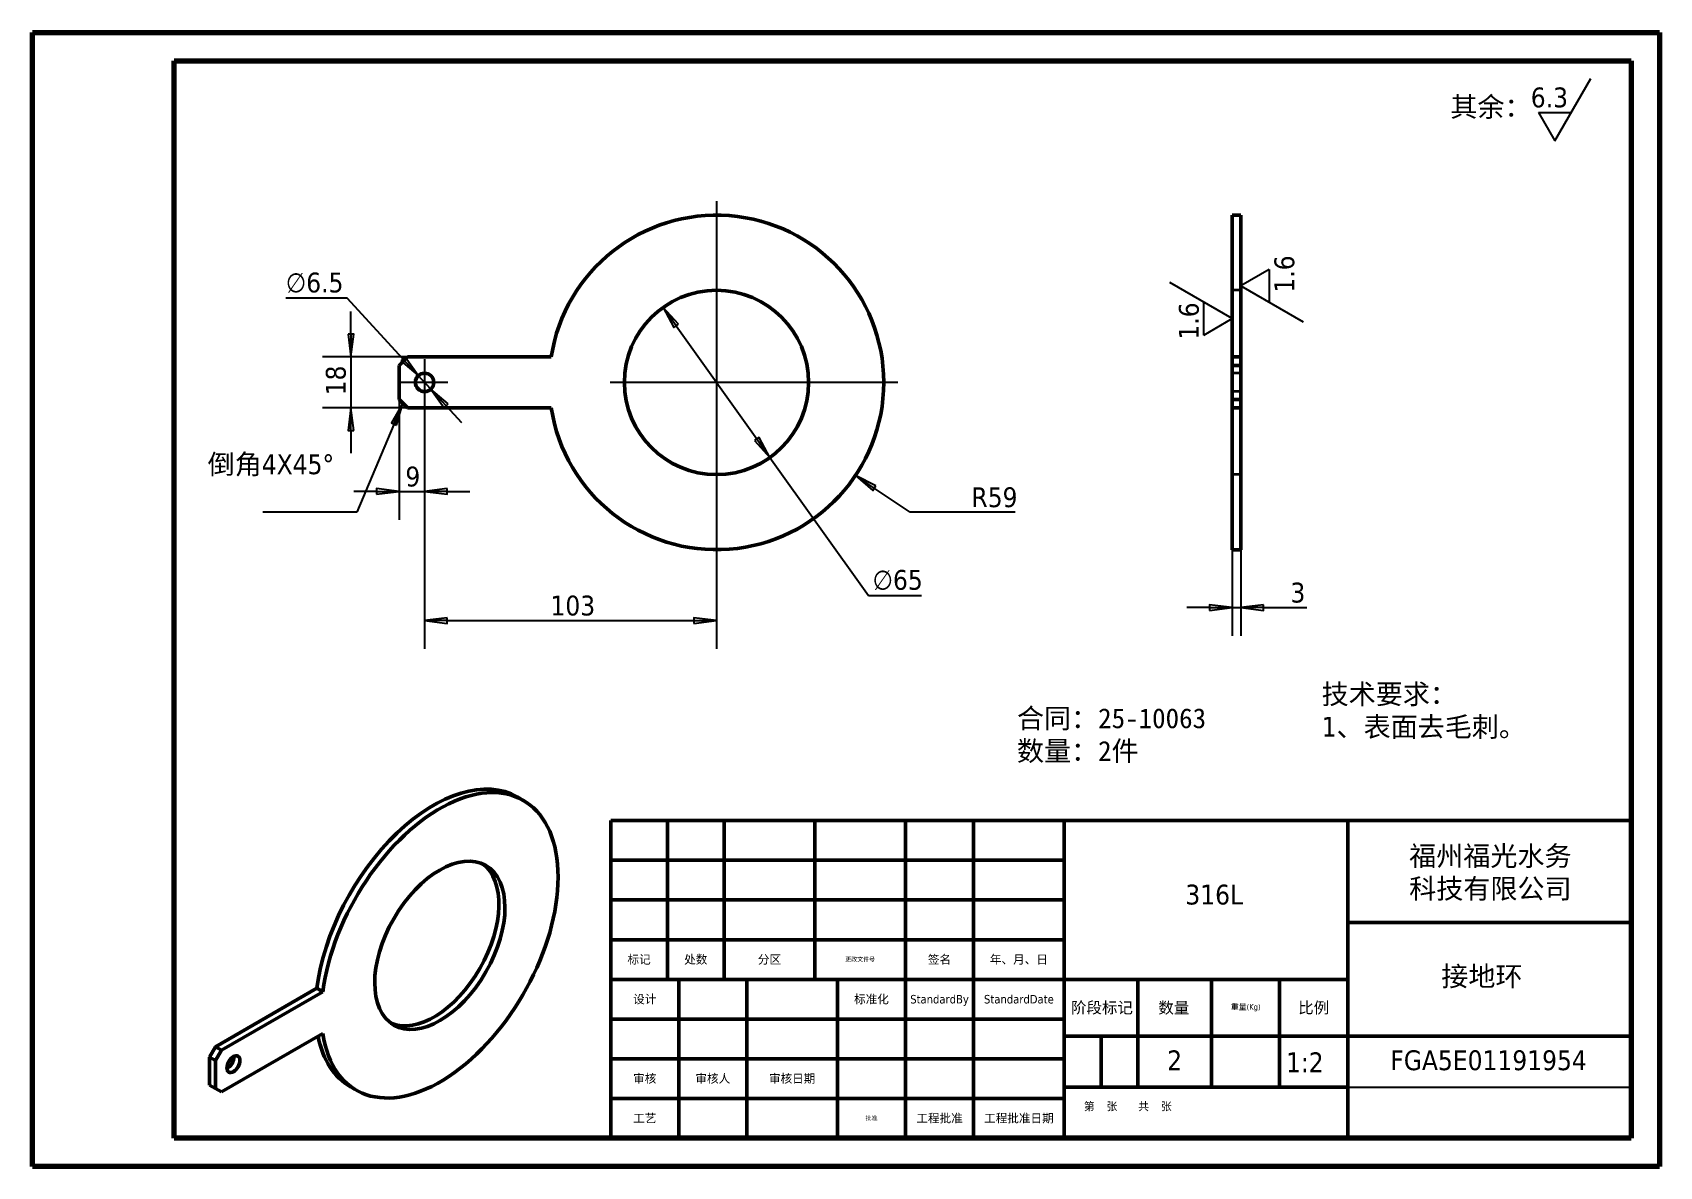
# Model space of a CAD drawing. Header units: millimetres. Extents: x 10 to 584, y 10 to 410.
import ezdxf
from ezdxf.enums import TextEntityAlignment as Align

# ---------------------------------------------------------------- set-up
doc = ezdxf.new("R2010")
doc.units = ezdxf.units.MM
doc.header["$LTSCALE"] = 2
for name, color, linetype, lineweight in [('中心标记 (ISO)', 7, 'Continuous', 25), ('可见 (ISO)', 7, 'Continuous', 50), ('图框 (ISO)', 7, 'Continuous', 70), ('尺寸 (ISO)', 7, 'Continuous', 25), ('标题 (ISO)', 7, 'Continuous', 50), ('符号 (ISO)', 7, 'Continuous', 25), ('隐藏 (ISO)', 7, 'Continuous', 35)]:
    doc.layers.add(name, color=color, linetype=linetype, lineweight=lineweight)
doc.styles.add('注释文本 (ISO)', font='tahoma.ttf')
doc.dimstyles.new('默认 (GB)', dxfattribs={"dimscale": 2, "dimtxt": 3.5, "dimasz": 4, "dimexe": 5, "dimexo": 0, "dimgap": 0.75, "dimtad": 1, "dimtoh": 1, "dimrnd": 1e-08, "dimdsep": 46, "dimtxsty": '注释文本 (ISO)', "dimblk": 'Filled-1', "dimcen": 0.09, "dimdle": 10, "dimclrd": 256, "dimclre": 256, "dimclrt": 256, "dimaunit": 1, "dimadec": 3, "dimazin": 2, "dimtfac": 1, "dimtmove": 0, "dimatfit": 3, "dimldrblk": 'Filled-1', "dimfxl": 1, "dimtolj": 1, "dimtzin": 0, "dimlwd": -1, "dimlwe": -1, "dimarcsym": 0})
doc.dimstyles.new('默认 - 类型 1 (GB)$7', dxfattribs={"dimscale": 2, "dimtxt": 3.5, "dimasz": 4, "dimexe": 5, "dimexo": 0, "dimgap": 0.75, "dimtad": 1, "dimrnd": 1e-08, "dimdsep": 46, "dimtxsty": '注释文本 (ISO)', "dimblk": 'Filled-1', "dimcen": 0.09, "dimdle": 10, "dimclrd": 256, "dimclre": 256, "dimclrt": 256, "dimaunit": 1, "dimadec": 3, "dimazin": 2, "dimtfac": 1, "dimtmove": 0, "dimatfit": 3, "dimldrblk": 'Filled-1', "dimfxl": 1, "dimtolj": 1, "dimtzin": 0, "dimlwd": -1, "dimlwe": -1, "dimarcsym": 0})

# ---------------------------------------------------------------- blocks, each defined once
blk = doc.blocks.new('图框 1')
at = {"layer": '图框 (ISO)'}
for p, q in [((5, 205), (292, 205)), ((5, 5), (5, 205)), ((292, 205), (292, 5)), ((30, 200), (287, 200)), ((30, 10), (30, 200)), ((287, 200), (287, 10)), ((287, 10), (30, 10)), ((292, 5), (5, 5))]:
    blk.add_line(p, q, dxfattribs=at)
blk = doc.blocks.new('表面粗糙度标识符号1')
at = {"layer": '符号 (ISO)'}
for p, q in [((273.57, 185.9), (279.92, 196.9)), ((270.68, 190.9), (273.57, 185.9)), ((270.68, 190.9), (276.46, 190.9))]:
    blk.add_line(p, q, dxfattribs=at)
at = {"layer": '符号 (ISO)', "insert": (269.3, 191.74), "char_height": 3.5, "attachment_point": 7, "style": '注释文本 (ISO)'}
blk.add_mtext('6.3', dxfattribs=at)
blk = doc.blocks.new('Filled-1')
at = {"color": 0}
for p, q in [((0, 0), (-1, 0.125)), ((-1, 0.125), (-1, -0.125)), ((-1, 0), (0, 0)), ((-1, -0.125), (0, 0))]:
    blk.add_line(p, q, dxfattribs=at)
at = {"color": 0, "flags": 128}
blk.add_lwpolyline([(-1, -0.125), (0, 0), (-1, 0.125), (-1, -0.125)], dxfattribs=at)
at = {"color": 0}
blk.add_solid([(-1, -0.125), (0, 0), (-1, 0.125), (-1, -0.125)], dxfattribs=at)
blk = doc.blocks.new('表面粗糙度标识符号2')
at = {"layer": '符号 (ISO)'}
for p, q in [((223.16, 163.21), (218.16, 160.32)), ((223.16, 163.21), (223.16, 157.43)), ((218.16, 160.32), (229.16, 153.97))]:
    blk.add_line(p, q, dxfattribs=at)
at = {"layer": '符号 (ISO)', "insert": (227.64, 159.13), "char_height": 3.5, "attachment_point": 7, "rotation": 90, "style": '注释文本 (ISO)'}
blk.add_mtext('1.6', dxfattribs=at)
blk = doc.blocks.new('表面粗糙度标识符号3')
at = {"layer": '符号 (ISO)'}
for p, q in [((216.64, 154.54), (205.64, 160.89)), ((211.64, 151.65), (211.64, 157.43)), ((211.64, 151.65), (216.64, 154.54))]:
    blk.add_line(p, q, dxfattribs=at)
at = {"layer": '符号 (ISO)', "insert": (210.79, 150.84), "char_height": 3.5, "attachment_point": 7, "rotation": 90, "style": '注释文本 (ISO)'}
blk.add_mtext('1.6', dxfattribs=at)
blk = doc.blocks.new('*D10')
at = {"layer": 'Defpoints', "color": 0, "transparency": 16777216}
for p in [(433.3, 227.57), (436.3, 227.57), (433.3, 207.15)]:
    blk.add_point(p, dxfattribs=at)
at = {"layer": '尺寸 (ISO)', "transparency": 16777216}
for p, q in [((433.3, 227.57), (433.3, 197.15)), ((436.3, 227.57), (436.3, 197.15)), ((425.3, 207.15), (417.3, 207.15)), ((433.3, 207.15), (436.3, 207.15)), ((444.3, 207.15), (459.55, 207.15))]:
    blk.add_line(p, q, dxfattribs=at)
at = {"layer": '尺寸 (ISO)', "transparency": 16777216, "xscale": 8, "yscale": 8, "zscale": 8}
blk.add_blockref('Filled-1', (433.3, 207.15), dxfattribs=at)
at = {"layer": '尺寸 (ISO)', "transparency": 16777216, "xscale": 8, "yscale": 8, "zscale": 8, "rotation": 180}
blk.add_blockref('Filled-1', (436.3, 207.15), dxfattribs=at)
at = {"layer": '尺寸 (ISO)', "transparency": 16777216, "insert": (453.8, 215.94), "char_height": 7, "attachment_point": 1, "style": '注释文本 (ISO)'}
blk.add_mtext('\\A1;3', dxfattribs=at)
blk = doc.blocks.new('*D11')
at = {"layer": 'Defpoints', "color": 0, "transparency": 16777216}
for p in [(232.45, 313.04), (270.17, 260.11)]:
    blk.add_point(p, dxfattribs=at)
at = {"layer": '尺寸 (ISO)', "transparency": 16777216}
for p, q in [((237.1, 306.53), (265.53, 266.62)), ((270.17, 260.11), (304.88, 211.4)), ((304.88, 211.4), (323.6, 211.4))]:
    blk.add_line(p, q, dxfattribs=at)
at = {"layer": '尺寸 (ISO)', "transparency": 16777216, "xscale": 8, "yscale": 8, "zscale": 8}
for p, rotation in [((232.45, 313.04), 125.4730912215702), ((270.17, 260.11), 305.4730912215702)]:
    blk.add_blockref('Filled-1', p, dxfattribs=dict(at, rotation=rotation))
at = {"layer": '尺寸 (ISO)', "transparency": 16777216, "insert": (306.38, 220.44), "char_height": 7, "attachment_point": 1, "style": '注释文本 (ISO)'}
blk.add_mtext('\\A1;∅65', dxfattribs=at)
blk = doc.blocks.new('*D12')
at = {"layer": 'Defpoints', "color": 0, "transparency": 16777216}
for p in [(251.31, 286.57), (300.34, 253.75)]:
    blk.add_point(p, dxfattribs=at)
at = {"layer": '尺寸 (ISO)', "transparency": 16777216}
for p, q in [((319.69, 240.79), (306.98, 249.29)), ((356.64, 240.79), (319.69, 240.79))]:
    blk.add_line(p, q, dxfattribs=at)
at = {"layer": '尺寸 (ISO)', "transparency": 16777216, "xscale": 8, "yscale": 8, "zscale": 8, "rotation": 146.1911692780067}
blk.add_blockref('Filled-1', (300.34, 253.75), dxfattribs=at)
at = {"layer": '尺寸 (ISO)', "transparency": 16777216, "insert": (341.26, 249.58), "char_height": 7, "attachment_point": 1, "style": '注释文本 (ISO)'}
blk.add_mtext('\\A1;R59', dxfattribs=at)
blk = doc.blocks.new('*D13')
at = {"layer": 'Defpoints', "color": 0, "transparency": 16777216}
for p in [(148.31, 286.57), (251.31, 286.57), (251.31, 202.57)]:
    blk.add_point(p, dxfattribs=at)
at = {"layer": '尺寸 (ISO)', "transparency": 16777216}
for p, q in [((148.31, 286.57), (148.31, 192.57)), ((251.31, 286.57), (251.31, 192.57)), ((156.31, 202.57), (243.31, 202.57))]:
    blk.add_line(p, q, dxfattribs=at)
at = {"layer": '尺寸 (ISO)', "transparency": 16777216, "xscale": 8, "yscale": 8, "zscale": 8, "rotation": 180}
blk.add_blockref('Filled-1', (148.31, 202.57), dxfattribs=at)
at = {"layer": '尺寸 (ISO)', "transparency": 16777216, "xscale": 8, "yscale": 8, "zscale": 8}
blk.add_blockref('Filled-1', (251.31, 202.57), dxfattribs=at)
at = {"layer": '尺寸 (ISO)', "transparency": 16777216, "insert": (192.73, 211.37), "char_height": 7, "attachment_point": 1, "style": '注释文本 (ISO)'}
blk.add_mtext('\\A1;103', dxfattribs=at)
blk = doc.blocks.new('*D14')
at = {"layer": 'Defpoints', "color": 0, "transparency": 16777216}
for p in [(148.31, 286.57), (139.31, 280.57), (148.31, 248.1)]:
    blk.add_point(p, dxfattribs=at)
at = {"layer": '尺寸 (ISO)', "transparency": 16777216}
for p, q in [((148.31, 286.57), (148.31, 238.1)), ((139.31, 280.57), (139.31, 238.1)), ((131.31, 248.1), (123.31, 248.1)), ((139.31, 248.1), (148.31, 248.1)), ((156.31, 248.1), (164.31, 248.1))]:
    blk.add_line(p, q, dxfattribs=at)
at = {"layer": '尺寸 (ISO)', "transparency": 16777216, "xscale": 8, "yscale": 8, "zscale": 8}
blk.add_blockref('Filled-1', (139.31, 248.1), dxfattribs=at)
at = {"layer": '尺寸 (ISO)', "transparency": 16777216, "xscale": 8, "yscale": 8, "zscale": 8, "rotation": 180}
blk.add_blockref('Filled-1', (148.31, 248.1), dxfattribs=at)
at = {"layer": '尺寸 (ISO)', "transparency": 16777216, "insert": (141.54, 256.87), "char_height": 7, "attachment_point": 1, "style": '注释文本 (ISO)'}
blk.add_mtext('\\A1;9', dxfattribs=at)
blk = doc.blocks.new('*D15')
at = {"layer": 'Defpoints', "color": 0, "transparency": 16777216}
for p in [(142.31, 295.57), (122.31, 277.57), (142.31, 277.57)]:
    blk.add_point(p, dxfattribs=at)
at = {"layer": '尺寸 (ISO)', "transparency": 16777216}
for p, q in [((122.31, 303.57), (122.31, 311.57)), ((142.31, 295.57), (112.31, 295.57)), ((122.31, 295.57), (122.31, 277.57)), ((142.31, 277.57), (112.31, 277.57)), ((122.31, 269.57), (122.31, 261.57))]:
    blk.add_line(p, q, dxfattribs=at)
at = {"layer": '尺寸 (ISO)', "transparency": 16777216, "xscale": 8, "yscale": 8, "zscale": 8}
for p, rotation in [((122.31, 295.57), 270), ((122.31, 277.57), 90)]:
    blk.add_blockref('Filled-1', p, dxfattribs=dict(at, rotation=rotation))
at = {"layer": '尺寸 (ISO)', "transparency": 16777216, "insert": (113.49, 282.02), "char_height": 7, "attachment_point": 1, "rotation": 90, "style": '注释文本 (ISO)'}
blk.add_mtext('\\A1;18', dxfattribs=at)
blk = doc.blocks.new('*D16')
at = {"layer": 'Defpoints', "color": 0, "transparency": 16777216}
for p in [(146.11, 288.97), (150.51, 284.18)]:
    blk.add_point(p, dxfattribs=at)
at = {"layer": '尺寸 (ISO)', "transparency": 16777216}
for p, q in [((120.99, 316.29), (99.36, 316.29)), ((140.7, 294.86), (120.99, 316.29)), ((150.51, 284.18), (146.11, 288.97)), ((155.93, 278.29), (161.34, 272.4))]:
    blk.add_line(p, q, dxfattribs=at)
at = {"layer": '尺寸 (ISO)', "transparency": 16777216, "xscale": 8, "yscale": 8, "zscale": 8}
for p, rotation in [((146.11, 288.97), 312.5964658239548), ((150.51, 284.18), 132.5964658239548)]:
    blk.add_blockref('Filled-1', p, dxfattribs=dict(at, rotation=rotation))
at = {"layer": '尺寸 (ISO)', "transparency": 16777216, "insert": (99.36, 325.33), "char_height": 7, "attachment_point": 1, "style": '注释文本 (ISO)'}
blk.add_mtext('\\A1;∅6.5', dxfattribs=at)

msp = doc.modelspace()

# ---------------------------------------------------------------- linework, layer by layer
msp.add_line((474, 38), (574, 38))
at = {"layer": '中心标记 (ISO)', "linetype": 'Continuous'}
for p, q in [((251.315, 350.575), (251.315, 222.575)), ((251.315, 324.075), (251.315, 249.075)), ((148.315, 294.825), (148.315, 278.325)), ((156.565, 286.575), (140.065, 286.575)), ((288.815, 286.575), (213.815, 286.575)), ((315.315, 286.575), (246.315, 286.575))]:
    msp.add_line(p, q, dxfattribs=at)
at = {"layer": '可见 (ISO)'}
for p, q in [((433.295, 295.575), (433.295, 345.575)), ((436.295, 345.575), (433.295, 345.575)), ((436.295, 295.575), (436.295, 345.575)), ((139.315, 292.575), (142.315, 295.575)), ((193.005, 295.575), (142.315, 295.575)), ((433.295, 295.575), (433.295, 292.575)), ((436.295, 295.575), (433.295, 295.575)), ((436.295, 292.575), (436.295, 295.575)), ((139.315, 292.575), (139.315, 280.575)), ((433.295, 292.575), (433.295, 280.575)), ((433.295, 292.575), (436.295, 292.575)), ((436.295, 292.575), (436.295, 280.575)), ((142.315, 277.575), (139.315, 280.575)), ((142.315, 277.575), (193.005, 277.575)), ((433.295, 280.575), (433.295, 277.575)), ((436.295, 280.575), (433.295, 280.575)), ((433.295, 277.575), (436.295, 277.575)), ((433.295, 227.575), (433.295, 277.575)), ((436.295, 277.575), (436.295, 280.575)), ((436.295, 227.575), (436.295, 277.575)), ((436.295, 227.575), (433.295, 227.575)), ((183.142, 139.152), (181.02, 140.374)), ((110.346, 72.86), (74.503, 52.219)), ((112.468, 71.638), (76.624, 50.997)), ((112.468, 71.638), (110.346, 72.86)), ((74.503, 52.219), (72.381, 48.544)), ((76.624, 50.997), (74.503, 52.219)), ((76.624, 36.281), (112.468, 56.922)), ((72.381, 48.544), (72.381, 38.734)), ((72.381, 48.544), (74.503, 47.323)), ((74.503, 47.323), (76.624, 50.997)), ((74.503, 47.323), (74.503, 37.512)), ((72.381, 38.734), (74.503, 37.503)), ((74.503, 37.512), (72.381, 38.734)), ((76.624, 36.281), (74.503, 37.512)), ((74.503, 37.503), (76.624, 36.281)), ((124.256, 36.895), (122.134, 38.117))]:
    msp.add_line(p, q, dxfattribs=at)
for centre, radius in [((251.315, 286.575), 32.5), ((148.315, 286.575), 3.25)]:
    msp.add_circle(centre, radius, dxfattribs=at)
msp.add_arc((251.315, 286.575), 59, 188.77429, 171.22571, dxfattribs=at)
for centre, major_axis, start_param, end_param in [((151.577, 89.245), (29.443, 51.128), 0, 2.2011205), ((153.699, 88.024), (-29.443, -51.128), 5.6489937, 11.6258985), ((151.577, 89.245), (-16.219, -28.164), 0.0651917, 3.0764009), ((151.577, 89.245), (-29.443, -51.128), 5.7004719, 6.2831853), ((78.745, 47.304), (1.622, 2.816), 3.8510939, 5.5736841)]:
    msp.add_ellipse(centre, major_axis=major_axis, ratio=0.5780931, start_param=start_param, end_param=end_param, dxfattribs=at)
for centre, major_axis in [((153.699, 88.024), (-16.219, -28.164)), ((80.867, 46.082), (-1.622, -2.816))]:
    msp.add_ellipse(centre, major_axis=major_axis, ratio=0.5780931, dxfattribs=at)
at = {"layer": '标题 (ISO)'}
for p, q in [((584, 10), (584, 132.965)), ((214, 132), (574, 132)), ((214, 20), (214, 132)), ((234, 76), (234, 132)), ((254, 76), (254, 132)), ((286, 76), (286, 132)), ((318, 76), (318, 132)), ((342, 76), (342, 132)), ((374, 132), (374, 20)), ((474, 132), (474, 20)), ((574, 132), (574, 20)), ((214, 118), (374, 118)), ((214, 104), (374, 104)), ((474, 96), (574, 96)), ((214, 90), (374, 90)), ((214, 76), (374, 76)), ((238, 20), (238, 76)), ((262, 20), (262, 76)), ((294, 20), (294, 76)), ((318, 20), (318, 76)), ((342, 20), (342, 76)), ((374, 76), (474, 76)), ((400, 56), (400, 76)), ((426, 76), (426, 38)), ((450, 76), (450, 38)), ((214, 62), (374, 62)), ((474, 56), (374, 56)), ((387, 56), (387, 38)), ((400, 56), (400, 38)), ((474, 56), (574, 56)), ((214, 48), (374, 48)), ((374, 38), (474, 38)), ((214, 34), (374, 34)), ((574, 20), (214, 20)), ((394, 10), (584, 10))]:
    msp.add_line(p, q, dxfattribs=at)
at = {"layer": '隐藏 (ISO)'}
for p, q in [((436.295, 319.075), (433.295, 319.075)), ((436.295, 289.825), (433.295, 289.825)), ((436.295, 283.325), (433.295, 283.325)), ((436.295, 254.075), (433.295, 254.075))]:
    msp.add_line(p, q, dxfattribs=at)

# ---------------------------------------------------------------- block references
at = {"xscale": 2, "yscale": 2, "zscale": 2}
msp.add_blockref('图框 1', (0, 0), dxfattribs=at)
at = {"layer": '符号 (ISO)', "xscale": 2, "yscale": 2, "zscale": 2}
for name in ['表面粗糙度标识符号1', '表面粗糙度标识符号2', '表面粗糙度标识符号3']:
    msp.add_blockref(name, (0, 0), dxfattribs=at)

# ---------------------------------------------------------------- texts
at = {"layer": '标题 (ISO)', "style": '注释文本 (ISO)'}
for s, height, p in [('标记', 3, (224, 83)), ('处数', 3, (244, 83)), ('分区', 3, (270, 83)), ('签名', 3, (329.987, 82.992)), ('年、月、日', 3, (358, 83)), ('设计', 3, (226, 69)), ('标准化', 3, (305.987, 68.992)), ('阶段标记', 4, (387.31, 66.03)), ('数量', 4, (412.652, 65.966)), ('比例', 4, (462, 66)), ('审核', 3, (226, 41)), ('工艺', 3, (226, 27))]:
    msp.add_text(s, height=height, dxfattribs=at).set_placement(p, align=Align.MIDDLE_CENTER)
at = {"layer": '标题 (ISO)', "insert": (495.701, 123.038), "char_height": 7, "attachment_point": 1, "line_spacing_factor": 0.987884, "style": '注释文本 (ISO)'}
msp.add_mtext('福州福光水务\\P科技有限公司', dxfattribs=at)
at = {"layer": '标题 (ISO)', "style": '注释文本 (ISO)'}
for s, insert, char_height, attachment_point in [('316L', (416.726, 109.413), 7, 1), ('\\fTahoma|b0|i0;\\H1.5000;更改文件号', (302, 83), 3, 5), ('接地环', (507.032, 80.592), 7, 1), ('\\fTahoma|b0|i0;\\H2.0000;重量(Kg)', (438, 66), 4, 5), ('2', (410.305, 50.942), 7, 1), ('1:2', (452.215, 50.255), 7, 1), ('FGA5E01191954', (489.054, 50.968), 7, 1), ('\\fTahoma|b0|i0;\\H2.8000;第    张       共    张', (380.906, 32.585), 5.6, 1), ('\\fTahoma|b0|i0;\\H1.5000;批准', (306, 27), 3, 5)]:
    msp.add_mtext(s, dxfattribs=dict(at, insert=insert, char_height=char_height, attachment_point=attachment_point))
for tag, p in [('StandardBy', (330, 69)), ('StandardDate', (358, 69)), ('审核人', (250, 41)), ('审核日期', (278, 41)), ('工程批准', (330, 27)), ('工程批准日期', (358, 27))]:
    msp.add_attdef(tag, text='', height=3, dxfattribs=at).set_placement(p, align=Align.MIDDLE_CENTER)
at = {"layer": '符号 (ISO)', "char_height": 7, "style": '注释文本 (ISO)'}
for s, insert, width, attachment_point in [('{其余：}', (510.223, 387.292), 28.87926, 1), ('{倒角4X45°}', (116.42, 261.208), 45.13128, 3)]:
    msp.add_mtext(s, dxfattribs=dict(at, insert=insert, width=width, attachment_point=attachment_point))
at = {"layer": '符号 (ISO)', "char_height": 7, "width": 72.63776, "attachment_point": 1, "line_spacing_factor": 0.987884, "style": '注释文本 (ISO)'}
for s, insert in [('{技术要求：\\P1、表面去毛刺。}', (464.808, 180.129)), ('{\\fSimSun|b0|i0|c134|p2;合同：25-10063\\P数量：2件}', (357.306, 171.606))]:
    msp.add_mtext(s, dxfattribs=dict(at, insert=insert))

# ---------------------------------------------------------------- dimensions: what is measured, and where the dimension line sits
at = {"layer": '尺寸 (ISO)'}
for p1, p2, picture, middle in [((150.514, 284.182), (146.115, 288.967), '*D16', (109.423, 316.293)), ((232.454, 313.042), (270.175, 260.107), '*D11', (314.99, 211.404))]:
    dim = msp.add_diameter_dim_2p(p1=p1, p2=p2, dimstyle='默认 (GB)', override={"dimtih": 1, "dimdec": 2, "dimtp": 0, "dimtm": 0, "dimtdec": 2, "dimatfit": 2}, dxfattribs=at)
    dim.commit()
    dim.dimension.update_dxf_attribs({"geometry": picture, "text_midpoint": middle, "dimtype": 163})
for base, p1, p2, angle, picture, middle in [((122.315, 277.575), (142.315, 295.575), (142.315, 277.575), 90, '*D15', (122.315, 286.575)), ((148.315, 248.096), (139.315, 280.575), (148.315, 286.575), 180, '*D14', (143.815, 248.096)), ((251.315, 202.575), (148.315, 286.575), (251.315, 286.575), 180, '*D13', (199.815, 202.575)), ((433.295, 207.148), (436.295, 227.575), (433.295, 227.575), 180, '*D10', (455.923, 207.148))]:
    dim = msp.add_linear_dim(base=base, p1=p1, p2=p2, angle=angle, dimstyle='默认 (GB)', override={"dimtoh": 0, "dimdec": 2, "dimtp": 0, "dimtm": 0, "dimtdec": 2, "dimatfit": 2}, dxfattribs=at)
    dim.commit()
    dim.dimension.update_dxf_attribs({"geometry": picture, "text_midpoint": middle, "dimtype": 160})
dim = msp.add_radius_dim(center=(251.315, 286.575), mpoint=(300.338, 253.746), dimstyle='默认 (GB)', override={"dimtih": 1, "dimdec": 2, "dimcen": 0, "dimtp": 0, "dimtm": 0, "dimtdec": 2, "dimtofl": 0}, dxfattribs=at)
dim.commit()
dim.dimension.update_dxf_attribs({"geometry": '*D12', "text_midpoint": (348.948, 240.788), "dimtype": 164})

# ---------------------------------------------------------------- leaders
at = {"layer": '符号 (ISO)', "annotation_type": 0, "has_hookline": 1, "hookline_direction": 1, "text_width": 25.226}
msp.add_leader([(140.62, 279.27), (124.42, 240.808), (116.42, 240.808)], dimstyle='默认 - 类型 1 (GB)$7', override={"dimgap": 0, "dimtad": 1}, dxfattribs=at)

doc.saveas('drawing.dxf')
